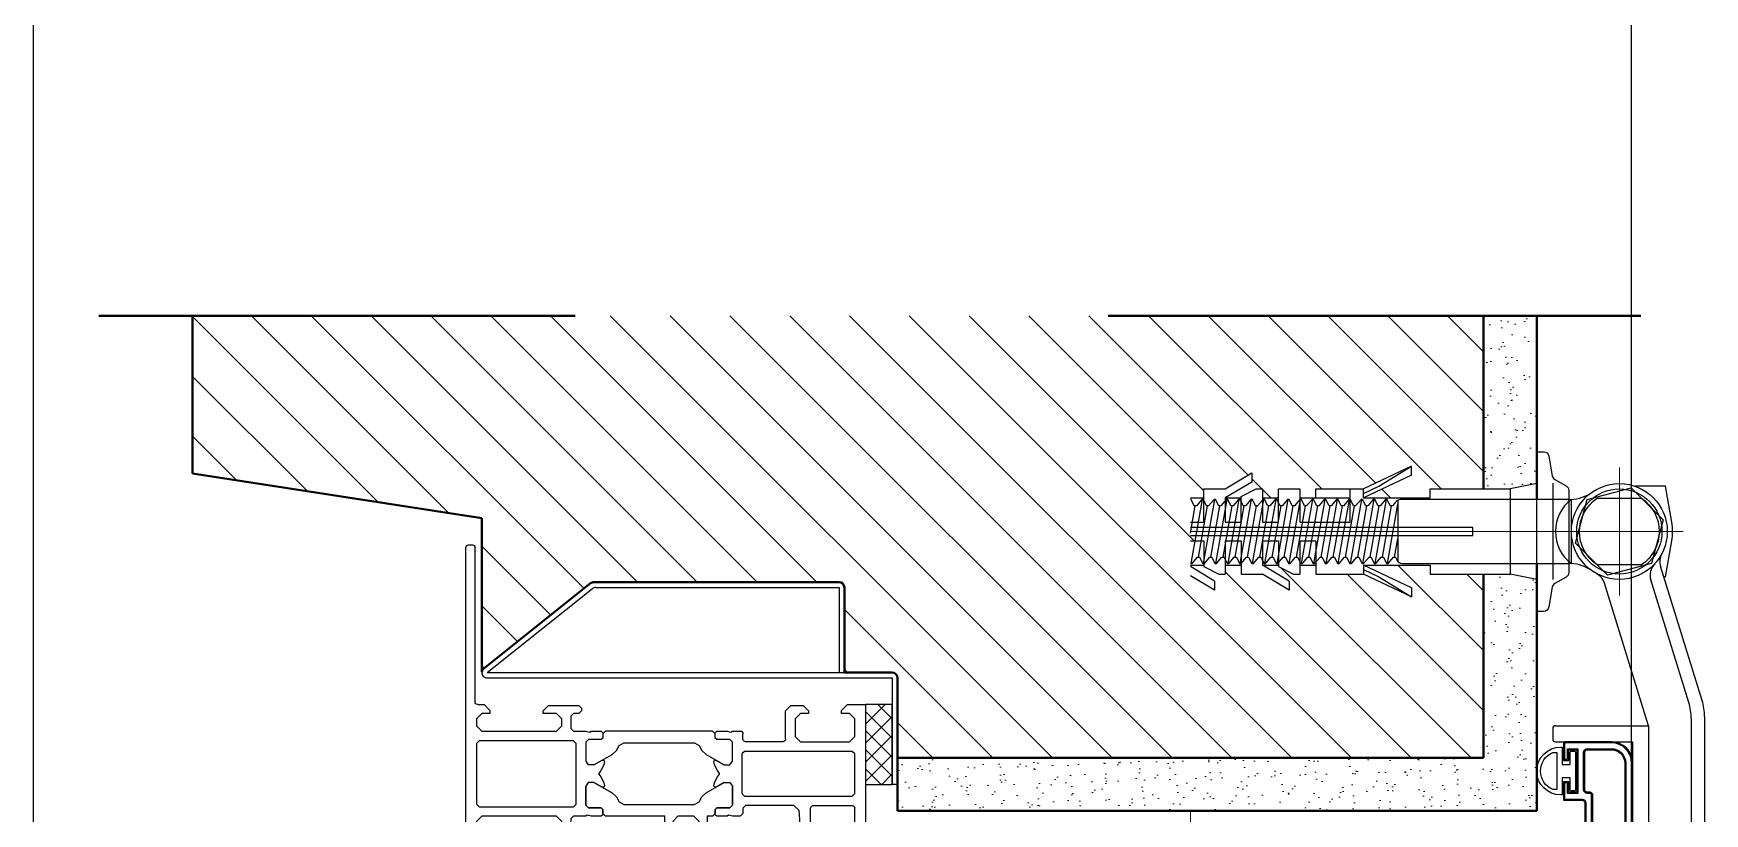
# Model space of a CAD drawing. Header units: millimetres. Extents: x 1251.1 to 1334.1, y 1577.6 to 1641.3.
# Drawn here: x 1298.4456 to 1298.7593, y 1619.2227 to 1619.3693 of the extents above; entities that cross this region are included whole.
import ezdxf

# ---------------------------------------------------------------- set-up
doc = ezdxf.new("R2010")
doc.units = ezdxf.units.MM
doc.linetypes.add('TRATTOPUNTO', pattern=[1, 0.5, -0.25, 0, -0.25])
doc.layers.add('MONTANTI sezioni - windows structure section', color=2, linetype='Continuous')
doc.layers.add('MURATURA', color=140, linetype='Continuous')
for name, color, linetype, lineweight in [('MURATURA sezioni - section wall', 7, 'Continuous', 40), ('PROIEZIONI finissime - fine lines', 251, 'Continuous', 9), ('SEZIONI medie - small section', 2, 'Continuous', 25), ('TRATTEGGIO - hatch', 252, 'Continuous', 20)]:
    doc.layers.add(name, color=color, linetype=linetype, lineweight=lineweight)

# ---------------------------------------------------------------- blocks, each defined once
blk = doc.blocks.new('199120')
at = {"layer": 'MONTANTI sezioni - windows structure section', "linetype": 'Continuous'}
for p, q in [((-30, 74.49993897000002), (-30, 73.79992676)), ((26, 74.99993897000002), (-29.5, 74.99993897000002)), ((-0.5, 73.29992676), (-29.5, 73.29992676)), ((0, 72.79992676), (0, 71.59997558999999)), ((1.700012209999997, 71.99993897000002), (2.700012209999997, 72.99993897000002)), ((2.700012209999997, 72.99993897000002), (4, 72.99993897000002)), ((4, 72.99993897000002), (5, 71.99993897000002)), ((6.799987790000003, 72.49993897000002), (7.299987790000003, 72.99993897000002)), ((6.799987790000003, 54.79998778999999), (6.799987790000003, 72.49993897000002)), ((7.299987790000003, 72.99993897000002), (18.70001221, 72.99993897000002)), ((18.70001221, 72.99993897000002), (19.20001221, 72.49993897000002)), ((19.20001221, 72.49993897000002), (19.20001221, 54.79998778999999)), ((21, 71.99993897000002), (22, 72.99993897000002)), ((22, 72.99993897000002), (23.29998779, 72.99993897000002)), ((23.29998779, 72.99993897000002), (24.29998779, 71.99993897000002)), ((26, 71.59991455), (26, 74.99993897000002)), ((0, 71.59991455), (1.100036619999997, 70.49993897000002)), ((1.09997559, 70.5), (1.700012209999997, 70.5)), ((1.700012209999997, 70.5), (1.700012209999997, 71.99993897000002)), ((5, 71.99993897000002), (5, 65.99993897000002)), ((21, 66), (21, 71.99993897000002)), ((24.29998779, 71.99993897000002), (24.29998779, 70.49993897000002)), ((24.29998779, 70.5), (24.89996338, 70.5)), ((24.89996338, 70.5), (25.99993897, 71.60003661999997)), ((5, 66), (5, 65)), ((21, 65), (21, 66)), ((5, 65), (5, 58)), ((21, 58), (21, 65)), ((1.200012209999997, 60.5), (0.200012209999997, 59.5)), ((1.700012209999997, 60.5), (1.200012209999997, 60.5)), ((1.700012209999997, 58), (1.700012209999997, 60.5)), ((24.79998779, 60.5), (24.29998779, 60.5)), ((24.29998779, 60.5), (24.29998779, 58)), ((25.79998779, 59.5), (24.79998779, 60.5)), ((0.200012209999997, 59.5), (0.200012209999997, 53.80004882999998)), ((2.700012209999997, 57), (1.700012209999997, 58)), ((4, 57), (2.700012209999997, 57)), ((5, 58), (4, 57)), ((22, 57), (21, 58)), ((23.29998779, 57), (22, 57)), ((24.29998779, 58), (23.29998779, 57)), ((25.79998779, 53.79998778999999), (25.79998779, 59.5)), ((0.200012209999997, 53.79998778999999), (0.700012209999997, 53.29998778999999)), ((1.200012209999997, 53.29998778999999), (1.700012209999997, 53.79998778999999)), ((1.700012209999997, 54.79998778999999), (2.200012209999997, 55.29998778999999)), ((1.700012209999997, 53.79998778999999), (1.700012209999997, 54.79998778999999)), ((2.200012209999997, 55.29998778999999), (4.5, 55.29998778999999)), ((4.5, 55.29998778999999), (5, 54.79998778999999)), ((5, 54.79998778999999), (5, 52.5)), ((7.299987790000003, 54.29998778999999), (6.799987790000003, 54.79998778999999)), ((18.70001221, 54.29998778999999), (7.299987790000003, 54.29998778999999)), ((19.20001221, 54.79998778999999), (18.70001221, 54.29998778999999)), ((21, 54.79998778999999), (21.5, 55.29998778999999)), ((21, 52.5), (21, 54.79998778999999)), ((21.5, 55.29998778999999), (23.79998779, 55.29998778999999)), ((23.79998779, 55.29998778999999), (24.29998779, 54.79998778999999)), ((24.29998779, 54.79998778999999), (24.29998779, 53.79998778999999)), ((24.29998779, 53.79998778999999), (24.79998779, 53.29998778999999)), ((25.29998779, 53.29998778999999), (25.79998779, 53.79998778999999)), ((0.700012209999997, 53.29998778999999), (1.200012209999997, 53.29998778999999)), ((5, 52.5), (5.200012209999997, 51.77001953000001)), ((5.200012209999997, 51.77001953000001), (5, 51.50006103999999)), ((5, 51.5), (5, 49.59997558999999)), ((6.59997559, 52), (7.09997559, 52.5)), ((6.59997559, 52), (7.09997559, 52.5)), ((6.59997559, 49.59997558999999), (6.59997559, 52)), ((6.59997559, 49.59997558999999), (6.59997559, 52)), ((7.09997559, 52.5), (10.63995360999999, 52.5)), ((7.09997559, 52.5), (10.63995360999999, 52.5)), ((11.33996582, 50.96997069999998), (9.380004880000001, 47.56994629000002)), ((11.33996582, 50.96997069999998), (10.45996094, 49.44995117000002)), ((10.64001465, 52.5), (11.34002685999999, 52.04998778999999)), ((11.33996582, 50.96997069999998), (11.33996582, 52.04998778999999)), ((14.65997315, 52.04998778999999), (15.35998535, 52.5)), ((14.65997315, 50.96997069999998), (14.65997315, 52.04998778999999)), ((14.65997315, 50.96997069999998), (16.61999512, 47.56994629000002)), ((15.53997803, 49.44995117000002), (14.65997315, 50.96990966999999)), ((18.89996338, 52.5), (15.35992432, 52.5)), ((15.35998535, 52.5), (18.89996338, 52.5)), ((18.89996338, 52.5), (19.39996338, 52)), ((19.39996338, 52), (18.89996338, 52.5)), ((19.39996338, 52), (19.39996338, 49.59997558999999)), ((19.39996338, 49.59997558999999), (19.39996338, 52)), ((20.79998779, 52.22998046999999), (21, 52.5)), ((21, 51.5), (20.79998779, 52.22998046999999)), ((21, 49.59997558999999), (21, 51.5)), ((24.79998779, 53.29998778999999), (25.29998779, 53.29998778999999)), ((5, 49.59997558999999), (5.300048829999994, 49.29998778999999)), ((5, 48.79998778999999), (5.5, 49.29998778999999)), ((5, 28.70001221000001), (5, 48.79998778999999)), ((5.299987790000003, 49.29998778999999), (6.299987790000003, 49.29998778999999)), ((5.5, 49.29998778999999), (6.299987790000003, 49.29998778999999)), ((6.299987790000003, 49.29998778999999), (6.59997559, 49.59997558999999)), ((6.299987790000003, 49.29998778999999), (6.59997559, 49.59997558999999)), ((9.380004880000001, 47.56994629000002), (8.670043949999993, 46.76989745999998)), ((10.45996094, 49.44995117000002), (10.45996094, 49.14990233999998)), ((10.45996094, 49.15002442000002), (10.7199707, 49.00006103999999)), ((10.7199707, 49), (11.25994873, 49.14001465000001)), ((11.26000977, 49.14001465000001), (11.84997559, 49.38000488)), ((11.84997559, 49.38000488), (12.41998291, 49.70001221000001)), ((12.41998291, 49.69995117000002), (12.93994141, 50.07995605999997)), ((12.94000244, 50.07995605999997), (13.05999756, 50.07995605999997)), ((13.05999756, 50.07995605999997), (13.58001709, 49.69995117000002)), ((13.58001709, 49.69995117000002), (14.15002441, 49.37994385000002)), ((14.14996338, 49.38000488), (14.73999023, 49.14001465000001)), ((14.73999023, 49.14001465000001), (15.2800293, 49.00006103999999)), ((15.27996826, 49), (15.53997803, 49.15002442000002)), ((15.53997803, 49.15002442000002), (15.53997803, 49.45007323999999)), ((16.61999512, 47.56994629000002), (17.33001709, 46.76989745999998)), ((19.39996338, 49.59997558999999), (19.69995117, 49.29998778999999)), ((19.70001221, 49.29998778999999), (19.40002441, 49.59997558999999)), ((19.70001221, 49.29998778999999), (20.70001221, 49.29998778999999)), ((20.5, 49.29998778999999), (19.70001221, 49.29998778999999)), ((21, 48.79998778999999), (20.5, 49.29998778999999)), ((20.70001221, 49.29998778999999), (21, 49.59997558999999)), ((21, 37.69995117000002), (21, 48.79992676000001)), ((7.700012209999997, 46.25), (7.200012209999997, 45.39001465000001)), ((7.200012209999997, 45.39001465000001), (7.200012209999997, 32.11004638999998)), ((8.669982910000002, 46.77001953000001), (7.700012209999997, 46.25006103999999)), ((17.33001709, 46.77001953000001), (18.30004883, 46.25006103999999)), ((18.29999541999999, 46.25), (18.79999541999999, 45.39001465000001)), ((18.79999541999999, 45.39001465000001), (18.79999541999999, 32.11004638999998)), ((25.29998779, 37.69995117000002), (21, 37.69995117000002)), ((25.79998779, 37.19995117000002), (25.29998779, 37.69995117000002)), ((21, 35.19995117000002), (22, 36.19995117000002)), ((21, 32.20001221000001), (21, 35.20001221000001)), ((22, 36.19995117000002), (24.29998779, 36.19995117000002)), ((24.29998779, 36.19995117000002), (24.29998779, 35.19995117000002)), ((24.29998779, 35.19995117000002), (25.05999756, 35.39990233999998)), ((25.05999756, 35.40002442000002), (25.79998779, 36.37005614999998)), ((25.79998779, 36.36999512), (25.79998779, 37.20001221000001)), ((7.200012209999997, 32.10998534999999), (7.700012209999997, 31.25)), ((18.79998779, 32.10998534999999), (18.29998779, 31.25)), ((22, 31.20001221000001), (21, 32.20001221000001)), ((25.05999756, 32), (24.29998779, 32.20001221000001)), ((24.29998779, 32.20001221000001), (24.29998779, 31.20001221000001)), ((25.79998779, 31.02996825999998), (25.05999756, 32)), ((5.5, 28.20001221000001), (5, 28.70001221000001)), ((7.700012209999997, 31.25), (8.670043949999993, 30.72998046999999)), ((8.669982910000002, 30.72998046999999), (9.380004880000001, 29.92999268)), ((9.380004880000001, 29.92999268), (11.34002685999999, 26.52996825999998)), ((10.7199707, 28.5), (10.45996094, 28.34997558999999)), ((10.45996094, 28.34997558999999), (10.45996094, 28.04998778999999)), ((11.26000977, 28.35998534999999), (10.7199707, 28.5)), ((11.84997559, 28.11999512), (11.25994873, 28.35998534999999)), ((14.73999023, 28.35998534999999), (14.15002441, 28.11999512)), ((16.61999512, 29.92999268), (14.65997315, 26.52996825999998)), ((15.27996826, 28.5), (14.73999023, 28.35998534999999)), ((15.53997803, 28.34997558999999), (15.27996826, 28.5)), ((15.53997803, 28.04998778999999), (15.53997803, 28.34997558999999)), ((17.33001709, 30.72998046999999), (16.62005615, 29.92999268)), ((18.29998779, 31.25), (17.33001709, 30.72998046999999)), ((20.5, 28.20001221000001), (21, 28.70001221000001)), ((21, 28.70001221000001), (21, 29.70001221000001)), ((21, 29.70001221000001), (25.29998779, 29.70001221000001)), ((24.29998779, 31.20001221000001), (22, 31.20001221000001)), ((25.29998779, 29.70001221000001), (25.79998779, 30.20001221000001)), ((25.79998779, 30.20001221000001), (25.79998779, 31.03002930000002)), ((5.299987790000003, 28.20001221000001), (5, 27.90002442000002)), ((5, 27.89996337999997), (5, 26)), ((5, 26), (5.200012209999997, 25.26995849999997)), ((5.200012209999997, 25.26995849999997), (5, 25)), ((6.299987790000003, 28.20001221000001), (5.299987790000003, 28.20001221000001)), ((6.299987790000003, 28.20001221000001), (5.499938970000002, 28.20001221000001)), ((6.59997559, 27.89996337999997), (6.299987790000003, 28.19995117000002)), ((6.59997559, 27.89996337999997), (6.299987790000003, 28.19995117000002)), ((6.59997559, 25.5), (6.59997559, 27.89996337999997)), ((6.59997559, 25.5), (6.59997559, 27.89996337999997)), ((7.09997559, 25), (6.59997559, 25.5)), ((7.09997559, 25), (6.59997559, 25.5)), ((10.45996094, 28.04998778999999), (11.33996582, 26.52996825999998)), ((11.33996582, 25.44995117000002), (10.63995360999999, 24.99993897000002)), ((11.33996582, 25.44995117000002), (10.63995360999999, 24.99993897000002)), ((11.33996582, 26.52996825999998), (11.33996582, 25.44995117000002)), ((11.33996582, 26.52996825999998), (11.33996582, 25.44995117000002)), ((12.41998291, 27.79998778999999), (11.84997559, 28.11999512)), ((12.94000244, 27.41998290999999), (12.41998291, 27.79998778999999)), ((13.05999756, 27.41998290999999), (12.94000244, 27.41998290999999)), ((13.58001709, 27.79998778999999), (13.05999756, 27.41998290999999)), ((14.14996338, 28.11999512), (13.57995606, 27.79998778999999)), ((14.65997315, 26.52996825999998), (15.53997803, 28.04998778999999)), ((14.65997315, 26.52996825999998), (14.65997315, 25.44995117000002)), ((14.65997315, 25.44995117000002), (15.35998535, 24.99993897000002)), ((19.39996338, 25.5), (18.89996338, 25)), ((18.89996338, 25), (19.39996338, 25.5)), ((19.39996338, 27.89996337999997), (19.69995117, 28.19995117000002)), ((19.39996338, 27.89996337999997), (19.39996338, 25.5)), ((19.39996338, 25.5), (19.39996338, 27.89996337999997)), ((19.70001221, 28.20001221000001), (19.40002441, 27.90002442000002)), ((20.70001221, 28.20001221000001), (19.70001221, 28.20001221000001)), ((19.70001221, 28.20001221000001), (20.50006104, 28.20001221000001)), ((21, 27.89996337999997), (20.70001221, 28.19995117000002)), ((20.79998779, 25.72998046999999), (21, 26)), ((21, 25), (20.79998779, 25.72998046999999)), ((21, 26), (21, 27.89996337999997)), ((5, 25), (5, 23.5)), ((6.5, 23), (5.5, 23)), ((7, 15.5), (7, 22.5)), ((10.64001465, 25), (7.100036619999997, 25)), ((10.64001465, 25), (7.100036619999997, 25)), ((8.799987790000003, 22.69995117000002), (9.299987790000003, 23.19995117000002)), ((8.799987790000003, 2.5), (8.799987790000003, 22.69995117000002)), ((9.299987790000003, 23.19995117000002), (16.70001221, 23.19995117000002)), ((18.89996338, 25), (15.35992432, 25)), ((15.35998535, 25), (18.89996338, 25)), ((16.70001221, 23.19995117000002), (17.20001221, 22.69995117000002)), ((17.20001221, 22.69995117000002), (17.20001221, 2.499938970000017)), ((19, 22.5), (19.5, 23)), ((19, 13.42999268), (19, 22.5)), ((19.5, 23), (20.5, 23)), ((20.5, 23), (21, 23.5)), ((21, 23.5), (21, 25)), ((1.200012209999997, 15), (0.200012209999997, 14)), ((0.200012209999997, 14), (0.200012209999997, 11.69995117000002)), ((6.5, 15), (1.200012209999997, 15)), ((1.700012209999997, 12.19995117000002), (2.700012209999997, 13.19995117000002)), ((2.700012209999997, 13.19995117000002), (6, 13.19995117000002)), ((6, 13.19995117000002), (7, 12.19995117000002)), ((19.92999268, 12.42999268), (19, 13.42999268)), ((41.39996338, 15), (40.89996338, 14.29998778999999)), ((40.89996338, 14.29998778999999), (41.39996338, 13.79998778999999)), ((41.39996338, 13.79998778999999), (41.89996338, 13.79998778999999)), ((44.20001221, 15), (41.40002441, 15)), ((41.89996338, 13.79998778999999), (42.39996338, 13.29998778999999)), ((42.39996338, 13.29998778999999), (42.39996338, 12.5)), ((43.70001221, 12.5), (43.70001221, 14)), ((43.70001221, 14), (44.70001221, 14)), ((44.70001221, 14.5), (44.20001221, 15)), ((44.70001221, 14), (44.70001221, 14.5)), ((49.20001221, 15), (48.70001221, 14.5)), ((48.70001221, 14.5), (48.70001221, 14)), ((48.70001221, 14), (49.70001221, 14)), ((50.5, 15), (49.20001221, 15)), ((49.70001221, 14), (49.70001221, 12.5)), ((51, 14.5), (50.5, 15)), ((51, 0.5), (51, 14.5)), ((0.200012209999997, 11.69995117000002), (1.200012209999997, 10.69995117000002)), ((1.200012209999997, 10.69995117000002), (1.700012209999997, 10.69995117000002)), ((1.700012209999997, 10.69995117000002), (1.700012209999997, 12.19995117000002)), ((7, 12.19995117000002), (7, 2.999938970000017)), ((19, 9.799987789999989), (19, 2.5)), ((48.70001221, 10.29998778999999), (19.5, 10.29998778999999)), ((26, 12), (19.92999268, 12.42999268)), ((41.89996338, 12), (25.99993897, 12)), ((42.39996338, 12.5), (41.89996338, 12)), ((44.70001221, 11.5), (43.70001221, 12.5)), ((48.70001221, 11.5), (44.70001221, 11.5)), ((49.70001221, 12.5), (48.70001221, 11.5)), ((49.20001221, 2.5), (49.20001221, 9.799987789999989)), ((1.09997559, 4.5), (0, 3.399963379999974)), ((0, 3.399963379999974), (0, 0)), ((1.700012209999997, 4.5), (1.100036619999997, 4.5)), ((1.700012209999997, 3), (1.700012209999997, 4.5)), ((0, 0), (50.5, 0)), ((2.700012209999997, 2), (1.700012209999997, 3)), ((6, 2), (2.700012209999997, 2)), ((7, 3), (6, 2)), ((9.299987790000003, 2), (8.799987790000003, 2.5)), ((16.70001221, 2), (9.299987790000003, 2)), ((17.20001221, 2.5), (16.70001221, 2)), ((48.70001221, 2), (19.5, 2)), ((50.5, 0), (51, 0.5))]:
    blk.add_line(p, q, dxfattribs=at)
for centre, start, end in [((-29.5, 74.49993897000002), 90, 180), ((-29.5, 73.79992676), 180, 270), ((-0.5, 72.79992676), 0, 90), ((5.5, 23.5), 180, 270), ((6.5, 22.5), 0, 90), ((6.5, 15.5), 270, 0), ((19.5, 9.799987789999989), 90, 180), ((48.70001221, 9.799987789999989), 0, 90), ((19.5, 2.5), 180, 270), ((48.70001221, 2.5), 270, 0)]:
    blk.add_arc(centre, 0.5, start, end, dxfattribs=at)

msp = doc.modelspace()

# ---------------------------------------------------------------- hatches: boundary and pattern name
at = {"layer": 'TRATTEGGIO - hatch'}
h = msp.add_hatch(dxfattribs=at)
h.set_pattern_fill('ANSI31', color=256, scale=0.0025, angle=90, style=0)
h.set_pattern_definition([(135, (2077.323994996054, 1185.477737300562), (-0.005612660075668221, -0.005612660075668221), [])])
h.paths.add_polyline_path([(1298.475428917151, 1619.316223373968), (1298.475428917151, 1619.286610575626), (1298.529793417643, 1619.278223373968), (1298.529793417643, 1619.249348401627, -0.1952256424290443), (1298.530161268633, 1619.250004556841), (1298.550181900702, 1619.26600455684, -0.1701742515066235), (1298.550806202967, 1619.266223373968), (1298.596816851448, 1619.266223373968, -0.4142135623730951), (1298.597816851448, 1619.265223373968), (1298.597816851448, 1619.249223373968), (1298.606785570899, 1619.249223373968, -0.4142135623730284), (1298.607785570899, 1619.248223373968), (1298.607785570899, 1619.233223373968), (1298.717785570899, 1619.233223373968), (1298.717785570899, 1619.267723373967), (1298.707785570899, 1619.267723373967), (1298.707785570899, 1619.269423373968), (1298.695285570899, 1619.269423373968), (1298.704285570899, 1619.265123373968), (1298.704285570899, 1619.263423373968), (1298.695285570899, 1619.267723373967), (1298.686285570899, 1619.267723373967), (1298.686285570899, 1619.269423373968), (1298.683285570899, 1619.269423373968), (1298.683285570899, 1619.267723373967), (1298.682118904232, 1619.267723373967), (1298.679285570899, 1619.269123373967), (1298.679285570899, 1619.269423373968), (1298.676285570899, 1619.269423373968), (1298.681285570899, 1619.266423373968), (1298.681285570899, 1619.264723373968), (1298.676285570899, 1619.267723373967), (1298.672285570899, 1619.267723373967), (1298.672285570899, 1619.269423373968), (1298.669285570899, 1619.269423373968), (1298.669285570899, 1619.267723373967), (1298.668118904232, 1619.267723373967), (1298.665285570899, 1619.269123373967), (1298.665285570899, 1619.269723373968), (1298.665085570899, 1619.269723373968), (1298.664497163276, 1619.270923373968), (1298.664097163276, 1619.270923373968), (1298.663085570899, 1619.269723373968), (1298.662935570899, 1619.269723373968), (1298.663993532783, 1619.275723373968), (1298.662843532783, 1619.275723373968), (1298.663689902291, 1619.280523373968), (1298.663889902291, 1619.280523373968), (1298.664901494668, 1619.281723373968), (1298.665285570899, 1619.281723373968), (1298.665285570899, 1619.283723373968), (1298.669285570899, 1619.283723373968), (1298.674285570899, 1619.286723373968), (1298.674285570899, 1619.285023373968), (1298.669285570899, 1619.282023373968), (1298.672285570899, 1619.282023373968), (1298.672285570899, 1619.282323373968), (1298.675118904232, 1619.283723373968), (1298.676285570899, 1619.283723373968), (1298.676285570899, 1619.282023373968), (1298.679285570899, 1619.282023373968), (1298.679285570899, 1619.283723373968), (1298.683285570899, 1619.283723373968), (1298.683285570899, 1619.282023373968), (1298.686285570899, 1619.282023373968), (1298.686285570899, 1619.283723373968), (1298.695285570899, 1619.283723373968), (1298.704285570899, 1619.288023373968), (1298.704285570899, 1619.286323373968), (1298.695285570899, 1619.282023373968), (1298.707785570899, 1619.282023373968), (1298.707785570899, 1619.283723373968), (1298.717785570899, 1619.283723373968), (1298.717785570899, 1619.316223373968)])
h = msp.add_hatch(dxfattribs=at)
h.set_pattern_fill('AR-SAND', color=256, scale=9.99999999999999e-05, angle=90, style=0)
h.set_pattern_definition([(127.5, (1298.162255909954, 1612.370679847532), (-0.004894132373293419, -0.0001600031295984041), [0, -0.003860799999999997, 0, -0.004317999999999996, 0, -0.004127499999999997]), (97.49999999999997, (1298.162255909954, 1612.370679847532), (-0.007168251005683537, 0.004495232831380023), [0, -0.002082799999999998, 0, -0.003479799999999997, 0, -0.001333499999999999]), (57.49999999999999, (1298.162255909954, 1612.367555647532), (-1.437184678545641e-05, 0.007909923702414572), [0, -0.001269999999999999, 0, -0.004571999999999996, 0, -0.005968999999999996]), (47.49999999999999, (1298.162255909954, 1612.367555647532), (-0.00222929323257216, 0.007635564524722966), [0, -0.0006349999999999994, 0, -0.002997199999999997, 0, -0.003428999999999996])])
h.paths.add_polyline_path([(1298.607785570899, 1619.233223373968), (1298.607785570899, 1619.223223373968), (1298.727785570899, 1619.223223373968), (1298.727785570899, 1619.266723373968), (1298.722785570899, 1619.267723373967), (1298.717785570899, 1619.267723373967), (1298.717785570899, 1619.233223373968)])
h.paths.add_polyline_path([(1298.727785570899, 1619.316223373968), (1298.717785570899, 1619.316223373968), (1298.717785570899, 1619.283723373968), (1298.722785570899, 1619.283723373968), (1298.727785570899, 1619.284723373968), (1298.727785570899, 1619.290723373967)])
h = msp.add_hatch(dxfattribs=at)
h.set_pattern_fill('ANSI37', color=256, scale=0.0007999999999999992, angle=180, style=0)
h.set_pattern_definition([(225, (1299.421969978345, 1620.250121568313), (0.001796051224213828, -0.00179605122421383), []), (314.9999999999999, (1299.421969978345, 1620.250121568313), (0.00179605122421383, 0.001796051224213828), [])])
h.paths.add_polyline_path([(1298.606785570899, 1619.243223373968), (1298.601785570899, 1619.243223373968), (1298.601785570899, 1619.228223373967), (1298.606785570899, 1619.228223373967)])

# ---------------------------------------------------------------- linework, layer by layer
at = {"layer": 'MONTANTI sezioni - windows structure section'}
for p, q in [((1298.669285570899, 1619.283723373968), (1298.674285570899, 1619.286723373968)), ((1298.674285570899, 1619.286723373968), (1298.674285570899, 1619.285023373968)), ((1298.704285570899, 1619.288023373968), (1298.695285570899, 1619.283723373968)), ((1298.704285570899, 1619.286323373968), (1298.695285570899, 1619.282023373968)), ((1298.698160223707, 1619.284246819198), (1298.704285570899, 1619.288023373968)), ((1298.704285570899, 1619.286323373968), (1298.704285570899, 1619.288023373968)), ((1298.665285570899, 1619.277473373968), (1298.665285570899, 1619.283723373968)), ((1298.665285570899, 1619.283723373968), (1298.669285570899, 1619.283723373968)), ((1298.674285570899, 1619.285023373968), (1298.669285570899, 1619.282023373968)), ((1298.672285570899, 1619.282323373968), (1298.675118904232, 1619.283723373968)), ((1298.675118904232, 1619.283723373968), (1298.676285570899, 1619.283723373968)), ((1298.676285570899, 1619.283723373968), (1298.676285570899, 1619.277473373968)), ((1298.679285570899, 1619.277473373968), (1298.679285570899, 1619.283723373968)), ((1298.679285570899, 1619.283723373968), (1298.683285570899, 1619.283723373968)), ((1298.683285570899, 1619.283723373968), (1298.683285570899, 1619.277473373968)), ((1298.686285570899, 1619.283723373968), (1298.695285570899, 1619.283723373968)), ((1298.686285570899, 1619.282023373968), (1298.686285570899, 1619.283723373968)), ((1298.692785570899, 1619.277473373968), (1298.692785570899, 1619.283723373968)), ((1298.695285570899, 1619.282873373968), (1298.698160223707, 1619.284246819198)), ((1298.695285570899, 1619.282023373968), (1298.695285570899, 1619.283723373968)), ((1298.707785570899, 1619.283723373968), (1298.722785570899, 1619.283723373968)), ((1298.707785570899, 1619.282023373968), (1298.707785570899, 1619.283723373968)), ((1298.727785570899, 1619.284723373968), (1298.722785570899, 1619.283723373968)), ((1298.722785570899, 1619.283723373968), (1298.722785570899, 1619.267723373968)), ((1298.730785570899, 1619.284787603779), (1298.730785570899, 1619.266711177489)), ((1298.751941057682, 1619.284223373968), (1298.746243610791, 1619.284223373968)), ((1298.753133648429, 1619.277459855744), (1298.751941057682, 1619.284223373968)), ((1298.662785570899, 1619.282023373968), (1298.665285570899, 1619.282023373968)), ((1298.662901494668, 1619.281723373968), (1298.662785570899, 1619.281723373968)), ((1298.662785570899, 1619.275394655787), (1298.663689902291, 1619.280523373968)), ((1298.663489902291, 1619.280523373968), (1298.662901494668, 1619.281723373968)), ((1298.662935570899, 1619.269723373968), (1298.665051494668, 1619.281723373968)), ((1298.663889902291, 1619.280523373968), (1298.663489902291, 1619.280523373968)), ((1298.664901494668, 1619.281723373968), (1298.663889902291, 1619.280523373968)), ((1298.664297163276, 1619.270923373968), (1298.665989902291, 1619.280523373968)), ((1298.665201494668, 1619.281723373968), (1298.664901494668, 1619.281723373968)), ((1298.665789902291, 1619.280523373968), (1298.665201494668, 1619.281723373968)), ((1298.665235570899, 1619.269723373968), (1298.667351494668, 1619.281723373968)), ((1298.666189902291, 1619.280523373968), (1298.665789902291, 1619.280523373968)), ((1298.667201494668, 1619.281723373968), (1298.666189902291, 1619.280523373968)), ((1298.666597163276, 1619.270923373968), (1298.668289902291, 1619.280523373968)), ((1298.667501494667, 1619.281723373968), (1298.667201494668, 1619.281723373968)), ((1298.668089902291, 1619.280523373968), (1298.667501494667, 1619.281723373968)), ((1298.667535570899, 1619.269723373968), (1298.669651494668, 1619.281723373968)), ((1298.668489902291, 1619.280523373968), (1298.668089902291, 1619.280523373968)), ((1298.669501494667, 1619.281723373968), (1298.668489902291, 1619.280523373968)), ((1298.668897163276, 1619.270923373968), (1298.670589902291, 1619.280523373968)), ((1298.669285570899, 1619.282023373968), (1298.672285570899, 1619.282023373968)), ((1298.669285570899, 1619.282023373968), (1298.669285570899, 1619.277473373968)), ((1298.669801494668, 1619.281723373968), (1298.669501494667, 1619.281723373968)), ((1298.670389902291, 1619.280523373968), (1298.669801494668, 1619.281723373968)), ((1298.669835570899, 1619.269723373968), (1298.671951494668, 1619.281723373968)), ((1298.670789902291, 1619.280523373968), (1298.670389902291, 1619.280523373968)), ((1298.671801494668, 1619.281723373968), (1298.670789902291, 1619.280523373968)), ((1298.671197163276, 1619.270923373968), (1298.672889902291, 1619.280523373968)), ((1298.672101494668, 1619.281723373968), (1298.671801494668, 1619.281723373968)), ((1298.672689902291, 1619.280523373968), (1298.672101494668, 1619.281723373968)), ((1298.672135570899, 1619.269723373968), (1298.674251494667, 1619.281723373968)), ((1298.672285570899, 1619.277473373968), (1298.672285570899, 1619.282323373968)), ((1298.673089902291, 1619.280523373968), (1298.672689902291, 1619.280523373968)), ((1298.674101494668, 1619.281723373968), (1298.673089902291, 1619.280523373968)), ((1298.673497163276, 1619.270923373968), (1298.675189902291, 1619.280523373968)), ((1298.674401494668, 1619.281723373968), (1298.674101494668, 1619.281723373968)), ((1298.674989902291, 1619.280523373968), (1298.674401494668, 1619.281723373968)), ((1298.674435570899, 1619.269723373968), (1298.676551494668, 1619.281723373968)), ((1298.674989902291, 1619.280523373968), (1298.675389902291, 1619.280523373968)), ((1298.675389902291, 1619.280523373968), (1298.674989902291, 1619.280523373968)), ((1298.675389902291, 1619.280523373968), (1298.676401494668, 1619.281723373968)), ((1298.676401494668, 1619.281723373968), (1298.675389902291, 1619.280523373968)), ((1298.675797163276, 1619.270923373968), (1298.677489902291, 1619.280523373968)), ((1298.676285570899, 1619.282023373968), (1298.679285570899, 1619.282023373968)), ((1298.676701494667, 1619.281723373968), (1298.676401494668, 1619.281723373968)), ((1298.677289902291, 1619.280523373968), (1298.676701494667, 1619.281723373968)), ((1298.676735570899, 1619.269723373968), (1298.678851494668, 1619.281723373968)), ((1298.677689902291, 1619.280523373968), (1298.677289902291, 1619.280523373968)), ((1298.678701494668, 1619.281723373968), (1298.677689902291, 1619.280523373968)), ((1298.678097163276, 1619.270923373968), (1298.679789902291, 1619.280523373968)), ((1298.679001494668, 1619.281723373968), (1298.678701494668, 1619.281723373968)), ((1298.679589902291, 1619.280523373968), (1298.679001494668, 1619.281723373968)), ((1298.679035570899, 1619.269723373968), (1298.681151494668, 1619.281723373968)), ((1298.679989902291, 1619.280523373968), (1298.679589902291, 1619.280523373968)), ((1298.681001494667, 1619.281723373968), (1298.679989902291, 1619.280523373968)), ((1298.680397163276, 1619.270923373968), (1298.682089902291, 1619.280523373968)), ((1298.681301494668, 1619.281723373968), (1298.681001494667, 1619.281723373968)), ((1298.681889902291, 1619.280523373968), (1298.681301494668, 1619.281723373968)), ((1298.681335570899, 1619.269723373968), (1298.683451494667, 1619.281723373968)), ((1298.682289902291, 1619.280523373968), (1298.681889902291, 1619.280523373968)), ((1298.683301494668, 1619.281723373968), (1298.682289902291, 1619.280523373968)), ((1298.682697163276, 1619.270923373968), (1298.684389902291, 1619.280523373968)), ((1298.683285570899, 1619.282023373968), (1298.692785570899, 1619.282023373968)), ((1298.683601494668, 1619.281723373968), (1298.683301494668, 1619.281723373968)), ((1298.684189902291, 1619.280523373968), (1298.683601494668, 1619.281723373968)), ((1298.683635570899, 1619.269723373968), (1298.685751494668, 1619.281723373968)), ((1298.684589902291, 1619.280523373968), (1298.684189902291, 1619.280523373968)), ((1298.685601494668, 1619.281723373968), (1298.684589902291, 1619.280523373968)), ((1298.684997163276, 1619.270923373968), (1298.686689902291, 1619.280523373968)), ((1298.685901494668, 1619.281723373968), (1298.685601494668, 1619.281723373968)), ((1298.686489902291, 1619.280523373968), (1298.685901494668, 1619.281723373968)), ((1298.685935570899, 1619.269723373968), (1298.688051494668, 1619.281723373968)), ((1298.686889902291, 1619.280523373968), (1298.686489902291, 1619.280523373968)), ((1298.687901494668, 1619.281723373968), (1298.686889902291, 1619.280523373968)), ((1298.687297163276, 1619.270923373968), (1298.688989902291, 1619.280523373968)), ((1298.688201494668, 1619.281723373968), (1298.687901494668, 1619.281723373968)), ((1298.688789902291, 1619.280523373968), (1298.688201494668, 1619.281723373968)), ((1298.688235570899, 1619.269723373968), (1298.690351494668, 1619.281723373968)), ((1298.689189902291, 1619.280523373968), (1298.688789902291, 1619.280523373968)), ((1298.690201494667, 1619.281723373968), (1298.689189902291, 1619.280523373968)), ((1298.689597163276, 1619.270923373968), (1298.691289902291, 1619.280523373968)), ((1298.690501494668, 1619.281723373968), (1298.690201494667, 1619.281723373968)), ((1298.691089902291, 1619.280523373968), (1298.690501494668, 1619.281723373968)), ((1298.690535570899, 1619.269723373968), (1298.692651494668, 1619.281723373968)), ((1298.691489902291, 1619.280523373968), (1298.691089902291, 1619.280523373968)), ((1298.692501494668, 1619.281723373968), (1298.691489902291, 1619.280523373968)), ((1298.691897163276, 1619.270923373968), (1298.693589902291, 1619.280523373968)), ((1298.692801494668, 1619.281723373968), (1298.692501494668, 1619.281723373968)), ((1298.693389902291, 1619.280523373968), (1298.692801494668, 1619.281723373968)), ((1298.692835570899, 1619.269723373968), (1298.694951494668, 1619.281723373968)), ((1298.693789902291, 1619.280523373968), (1298.693389902291, 1619.280523373968)), ((1298.694801494668, 1619.281723373968), (1298.693789902291, 1619.280523373968)), ((1298.694197163276, 1619.270923373968), (1298.695889902291, 1619.280523373968)), ((1298.695101494668, 1619.281723373968), (1298.694801494668, 1619.281723373968)), ((1298.695689902291, 1619.280523373968), (1298.695101494668, 1619.281723373968)), ((1298.695135570899, 1619.269723373968), (1298.697251494668, 1619.281723373968)), ((1298.695285570899, 1619.282023373968), (1298.707785570899, 1619.282023373968)), ((1298.696089902291, 1619.280523373968), (1298.695689902291, 1619.280523373968)), ((1298.697101494668, 1619.281723373968), (1298.696089902291, 1619.280523373968)), ((1298.696497163276, 1619.270923373968), (1298.698189902291, 1619.280523373968)), ((1298.697401494667, 1619.281723373968), (1298.697101494668, 1619.281723373968)), ((1298.697989902291, 1619.280523373968), (1298.697401494667, 1619.281723373968)), ((1298.697435570899, 1619.269723373968), (1298.699551494668, 1619.281723373968)), ((1298.698389902291, 1619.280523373968), (1298.697989902291, 1619.280523373968)), ((1298.699401494667, 1619.281723373968), (1298.698389902291, 1619.280523373968)), ((1298.698797163276, 1619.270923373968), (1298.700489902291, 1619.280523373968)), ((1298.699701494668, 1619.281723373968), (1298.699401494667, 1619.281723373968)), ((1298.700289902291, 1619.280523373968), (1298.699701494668, 1619.281723373968)), ((1298.699735570899, 1619.269723373968), (1298.701701494668, 1619.280872681695)), ((1298.700689902291, 1619.280523373968), (1298.700289902291, 1619.280523373968)), ((1298.701401838307, 1619.281367907041), (1298.700689902291, 1619.280523373968)), ((1298.701701494668, 1619.281608726626), (1298.701701494668, 1619.270133484259)), ((1298.733697788881, 1619.281723373968), (1298.702166414737, 1619.281723373968)), ((1298.734285570899, 1619.269723373968), (1298.734285570899, 1619.281723373968)), ((1298.662785570899, 1619.277473373968), (1298.665285570899, 1619.277473373968)), ((1298.715785570899, 1619.276473373968), (1298.662785570899, 1619.276473373968)), ((1298.669285570899, 1619.277473373968), (1298.672285570899, 1619.277473373968)), ((1298.676285570899, 1619.277473373968), (1298.679285570899, 1619.277473373968)), ((1298.683285570899, 1619.277473373968), (1298.692785570899, 1619.277473373968)), ((1298.715785570899, 1619.274973373968), (1298.715785570899, 1619.276473373968)), ((1298.662785570899, 1619.274973373968), (1298.715785570899, 1619.274973373968)), ((1298.662785570899, 1619.273973373968), (1298.665285570899, 1619.273973373968)), ((1298.665285570899, 1619.273973373968), (1298.665285570899, 1619.269123373968)), ((1298.669285570899, 1619.273973373968), (1298.669285570899, 1619.267723373968)), ((1298.669285570899, 1619.273973373968), (1298.672285570899, 1619.273973373968)), ((1298.672285570899, 1619.273973373968), (1298.672285570899, 1619.267723373968)), ((1298.676285570899, 1619.273973373968), (1298.676285570899, 1619.269423373968)), ((1298.676285570899, 1619.273973373968), (1298.679285570899, 1619.273973373968)), ((1298.679285570899, 1619.273973373968), (1298.679285570899, 1619.269123373968)), ((1298.683285570899, 1619.273973373968), (1298.683285570899, 1619.267723373968)), ((1298.683285570899, 1619.273973373968), (1298.686285570899, 1619.273973373968)), ((1298.686285570899, 1619.273973373968), (1298.686285570899, 1619.267723373968)), ((1298.701097163276, 1619.270923373968), (1298.701701494668, 1619.274350707602)), ((1298.751941057682, 1619.267223373968), (1298.753133648429, 1619.273986892191)), ((1298.663085570899, 1619.269723373968), (1298.664097163276, 1619.270923373968)), ((1298.664097163276, 1619.270923373968), (1298.664497163276, 1619.270923373968)), ((1298.664497163276, 1619.270923373968), (1298.665085570899, 1619.269723373968)), ((1298.665385570899, 1619.269723373968), (1298.666397163276, 1619.270923373968)), ((1298.666397163276, 1619.270923373968), (1298.666797163276, 1619.270923373968)), ((1298.666797163276, 1619.270923373968), (1298.667385570899, 1619.269723373968)), ((1298.667685570899, 1619.269723373968), (1298.668697163276, 1619.270923373968)), ((1298.668697163276, 1619.270923373968), (1298.669097163276, 1619.270923373968)), ((1298.669097163276, 1619.270923373968), (1298.669685570899, 1619.269723373968)), ((1298.669985570899, 1619.269723373968), (1298.670997163276, 1619.270923373968)), ((1298.670997163276, 1619.270923373968), (1298.671397163276, 1619.270923373968)), ((1298.671397163276, 1619.270923373968), (1298.671985570899, 1619.269723373968)), ((1298.672285570899, 1619.269723373968), (1298.673297163276, 1619.270923373968)), ((1298.673297163276, 1619.270923373968), (1298.673697163276, 1619.270923373968)), ((1298.673697163276, 1619.270923373968), (1298.674285570899, 1619.269723373968)), ((1298.674585570899, 1619.269723373968), (1298.675597163276, 1619.270923373968)), ((1298.675597163276, 1619.270923373968), (1298.675997163276, 1619.270923373968)), ((1298.675997163276, 1619.270923373968), (1298.676585570899, 1619.269723373968)), ((1298.676885570899, 1619.269723373968), (1298.677897163276, 1619.270923373968)), ((1298.677897163276, 1619.270923373968), (1298.678297163276, 1619.270923373968)), ((1298.678297163276, 1619.270923373968), (1298.678885570899, 1619.269723373968)), ((1298.679185570899, 1619.269723373968), (1298.680197163276, 1619.270923373968)), ((1298.680197163276, 1619.270923373968), (1298.680597163276, 1619.270923373968)), ((1298.680597163276, 1619.270923373968), (1298.681185570899, 1619.269723373968)), ((1298.681485570899, 1619.269723373968), (1298.682497163276, 1619.270923373968)), ((1298.682497163276, 1619.270923373968), (1298.682897163276, 1619.270923373968)), ((1298.682897163276, 1619.270923373968), (1298.683485570899, 1619.269723373968)), ((1298.683785570899, 1619.269723373968), (1298.684797163276, 1619.270923373968)), ((1298.684797163276, 1619.270923373968), (1298.685197163276, 1619.270923373968)), ((1298.685197163276, 1619.270923373968), (1298.685785570899, 1619.269723373968)), ((1298.686085570899, 1619.269723373968), (1298.687097163276, 1619.270923373968)), ((1298.687097163276, 1619.270923373968), (1298.687497163276, 1619.270923373968)), ((1298.687497163276, 1619.270923373968), (1298.688085570899, 1619.269723373968)), ((1298.688385570899, 1619.269723373968), (1298.689397163276, 1619.270923373968)), ((1298.689397163276, 1619.270923373968), (1298.689797163276, 1619.270923373968)), ((1298.689797163276, 1619.270923373968), (1298.690385570899, 1619.269723373968)), ((1298.690685570899, 1619.269723373968), (1298.691697163276, 1619.270923373968)), ((1298.691697163276, 1619.270923373968), (1298.692097163276, 1619.270923373968)), ((1298.692097163276, 1619.270923373968), (1298.692685570899, 1619.269723373968)), ((1298.692985570899, 1619.269723373968), (1298.693997163276, 1619.270923373968)), ((1298.693997163276, 1619.270923373968), (1298.694397163276, 1619.270923373968)), ((1298.694397163276, 1619.270923373968), (1298.694985570899, 1619.269723373968)), ((1298.695285570899, 1619.269723373968), (1298.696297163276, 1619.270923373968)), ((1298.696297163276, 1619.270923373968), (1298.696697163276, 1619.270923373968)), ((1298.696697163276, 1619.270923373968), (1298.697285570899, 1619.269723373968)), ((1298.697585570899, 1619.269723373968), (1298.698597163276, 1619.270923373968)), ((1298.698597163276, 1619.270923373968), (1298.698997163276, 1619.270923373968)), ((1298.698997163276, 1619.270923373968), (1298.699585570899, 1619.269723373968)), ((1298.699885570899, 1619.269723373968), (1298.700897163276, 1619.270923373968)), ((1298.700897163276, 1619.270923373968), (1298.701297163276, 1619.270923373968)), ((1298.701297163276, 1619.270923373968), (1298.701611108739, 1619.270283112794)), ((1298.662785570899, 1619.269723373968), (1298.663085570899, 1619.269723373968)), ((1298.662785570899, 1619.269423373968), (1298.665285570899, 1619.269423373968)), ((1298.667285570899, 1619.266423373968), (1298.662785570899, 1619.269123373968)), ((1298.667285570899, 1619.264723373968), (1298.662785570899, 1619.267423373968)), ((1298.665085570899, 1619.269723373968), (1298.665385570899, 1619.269723373968)), ((1298.665285570899, 1619.269123373968), (1298.668118904232, 1619.267723373968)), ((1298.667385570899, 1619.269723373968), (1298.667685570899, 1619.269723373968)), ((1298.668118904232, 1619.267723373968), (1298.669285570899, 1619.267723373968)), ((1298.669285570899, 1619.269423373968), (1298.672285570899, 1619.269423373968)), ((1298.669685570899, 1619.269723373968), (1298.669985570899, 1619.269723373968)), ((1298.671985570899, 1619.269723373968), (1298.672285570899, 1619.269723373968)), ((1298.672285570899, 1619.267723373968), (1298.676285570899, 1619.267723373968)), ((1298.674285570899, 1619.269723373968), (1298.674585570899, 1619.269723373968)), ((1298.676285570899, 1619.269423373968), (1298.679285570899, 1619.269423373968)), ((1298.681285570899, 1619.266423373968), (1298.676285570899, 1619.269423373968)), ((1298.681285570899, 1619.264723373968), (1298.676285570899, 1619.267723373968)), ((1298.676585570899, 1619.269723373968), (1298.676885570899, 1619.269723373968)), ((1298.678885570899, 1619.269723373968), (1298.679185570899, 1619.269723373968)), ((1298.679285570899, 1619.269123373968), (1298.682118904232, 1619.267723373968)), ((1298.681185570899, 1619.269723373968), (1298.681485570899, 1619.269723373968)), ((1298.682118904232, 1619.267723373968), (1298.683285570899, 1619.267723373968)), ((1298.683285570899, 1619.269423373968), (1298.686285570899, 1619.269423373968)), ((1298.683485570899, 1619.269723373968), (1298.683785570899, 1619.269723373968)), ((1298.685785570899, 1619.269723373968), (1298.686085570899, 1619.269723373968)), ((1298.686285570899, 1619.267723373968), (1298.695285570899, 1619.267723373968)), ((1298.688085570899, 1619.269723373968), (1298.688385570899, 1619.269723373968)), ((1298.690385570899, 1619.269723373968), (1298.690685570899, 1619.269723373968)), ((1298.692685570899, 1619.269723373968), (1298.692985570899, 1619.269723373968)), ((1298.694985570899, 1619.269723373968), (1298.695285570899, 1619.269723373968)), ((1298.695285570899, 1619.269423373968), (1298.707785570899, 1619.269423373968)), ((1298.704285570899, 1619.265123373968), (1298.695285570899, 1619.269423373968)), ((1298.695285570899, 1619.269423373968), (1298.695285570899, 1619.267723373968)), ((1298.695285570899, 1619.268573373968), (1298.698160223707, 1619.267199928737)), ((1298.704285570899, 1619.263423373968), (1298.695285570899, 1619.267723373968)), ((1298.697285570899, 1619.269723373968), (1298.697585570899, 1619.269723373968)), ((1298.698160223707, 1619.267199928737), (1298.704285570899, 1619.263423373968)), ((1298.699585570899, 1619.269723373968), (1298.699885570899, 1619.269723373968)), ((1298.702508978495, 1619.269723373968), (1298.733697788881, 1619.269723373968)), ((1298.707785570899, 1619.269423373968), (1298.707785570899, 1619.267723373968)), ((1298.707785570899, 1619.267723373968), (1298.722785570899, 1619.267723373968)), ((1298.727785570899, 1619.266723373968), (1298.722785570899, 1619.267723373968)), ((1298.758836961485, 1619.243948978922), (1298.751010170949, 1619.269191184458)), ((1298.751620325259, 1619.267223373968), (1298.751941057682, 1619.267223373968)), ((1298.667285570899, 1619.266423373968), (1298.667285570899, 1619.264723373968)), ((1298.681285570899, 1619.266423373968), (1298.681285570899, 1619.264723373968)), ((1298.704285570899, 1619.265123373968), (1298.704285570899, 1619.263423373968)), ((1298.748785570899, 1619.239223373968), (1298.74047006296, 1619.266041743458)), ((1298.756336961485, 1619.243570287581), (1298.749184391145, 1619.266638063548)), ((1298.730785570899, 1619.238723373968), (1298.730785570899, 1619.236723373968)), ((1298.731285570899, 1619.239223373968), (1298.748785570899, 1619.239223373968)), ((1298.748785570899, 1619.239223373968), (1298.748785570899, 1619.215973373968)), ((1298.756785570899, 1619.240608710657), (1298.756785570899, 1619.187223373968)), ((1298.759285570899, 1619.240987401998), (1298.759285570899, 1619.176223373968)), ((1298.731285570899, 1619.236223373968), (1298.745785570899, 1619.236223373968)), ((1298.745785570899, 1619.236223373968), (1298.745785570899, 1619.218223373968))]:
    msp.add_line(p, q, dxfattribs=at)
for points in [[(1298.733785570899, 1619.268032775045, -0.2679491924311216), (1298.733285570899, 1619.267166749641), (1298.731189405177, 1619.265956527797, 0.2216946626429398), (1298.730704597424, 1619.265264150571), (1298.730049644117, 1619.26154972579, -0.3639702342662025), (1298.729064836364, 1619.260723373968), (1298.727785570899, 1619.260723373968), (1298.727785570899, 1619.290723373967), (1298.729064836364, 1619.290723373967, -0.3639702342662005), (1298.730049644117, 1619.289897022145), (1298.730704597424, 1619.286182597365, 0.2216946626429377), (1298.731189405177, 1619.285490220139), (1298.733285570899, 1619.284279998295, -0.2679491924311216), (1298.733785570899, 1619.283413972891)], [(1298.739139789911, 1619.281973373968), (1298.747431351887, 1619.281973373968, -0.5366750419289279), (1298.747431351887, 1619.269473373968), (1298.739139789911, 1619.269473373968, -0.5366750419289269)], [(1298.734035570899, 1619.227173373968), (1298.734035570899, 1619.229473373968), (1298.732535570899, 1619.229473373968), (1298.732535570899, 1619.226223373968), (1298.732285570899, 1619.226223373968, -1), (1298.732285570899, 1619.235223373968), (1298.732535570899, 1619.235223373968), (1298.732535570899, 1619.231973373968), (1298.734035570899, 1619.231973373968), (1298.734035570899, 1619.234273373968, -0.4142135623730951), (1298.734235570899, 1619.234473373968), (1298.734835570899, 1619.234473373968, -0.4142135623730951), (1298.735035570899, 1619.234273373968), (1298.735035570899, 1619.227173373968, -0.4142135623730951), (1298.734835570899, 1619.226973373968), (1298.734235570899, 1619.226973373968, -0.4142135623730951)], [(1298.73080570604, 1619.234223373968), (1298.731535570899, 1619.234223373968), (1298.731535570899, 1619.227223373968), (1298.73080570604, 1619.227223373968, -0.6628957546586911)], [(1298.741785570899, 1619.234923373968, -0.4142135623730988), (1298.744485570899, 1619.232223373968), (1298.744485570899, 1619.216023373968), (1298.738085570899, 1619.216023373968), (1298.738085570899, 1619.226223373968, 0.4142135623731173), (1298.737785570899, 1619.226523373968), (1298.737285570899, 1619.226523373968, -0.4142135623730856), (1298.736585570899, 1619.227223373968), (1298.736585570899, 1619.234223373968, -0.4142135623730856), (1298.737285570899, 1619.234923373968)], [(1298.741785570899, 1619.234723373967, -0.4142135623731018), (1298.744285570899, 1619.232223373968), (1298.744285570899, 1619.216223373968), (1298.738285570899, 1619.216223373968), (1298.738285570899, 1619.226223373968, 0.4142135623730943), (1298.737785570899, 1619.226723373968), (1298.737285570899, 1619.226723373968, -0.4142135623730951), (1298.736785570899, 1619.227223373968), (1298.736785570899, 1619.234223373968, -0.4142135623730951), (1298.737285570899, 1619.234723373967)]]:
    msp.add_lwpolyline(points, format="xyb", close=True, dxfattribs=at)
msp.add_lwpolyline([(1298.745485532783, 1619.283933743491), (1298.751495940423, 1619.277923335851), (1298.749295978539, 1619.269712966328), (1298.741085609016, 1619.267513004444), (1298.735075201376, 1619.273523412084), (1298.737275163259, 1619.281733781608)], close=True, dxfattribs=at)
for points in [[(1298.745785570899, 1619.166423373968), (1298.745785570899, 1619.232223373968, 0.4142135623730951), (1298.741785570899, 1619.236223373968), (1298.733285570899, 1619.236223373968, 0.4142135623730951), (1298.732785570899, 1619.235723373968), (1298.732785570899, 1619.232723373968), (1298.733785570899, 1619.232723373968), (1298.733785570899, 1619.234723373967), (1298.735285570899, 1619.234723373967), (1298.735285570899, 1619.226723373968), (1298.733785570899, 1619.226723373968), (1298.733785570899, 1619.228723373968), (1298.732785570899, 1619.228723373968), (1298.732785570899, 1619.225223373968), (1298.736285570899, 1619.225223373968, -0.4142135623730951), (1298.736785570899, 1619.224723373968), (1298.736785570899, 1619.216223373968)], [(1298.745585570899, 1619.166423373968), (1298.745585570899, 1619.232223373968, 0.4142135623730968), (1298.741785570899, 1619.236023373968), (1298.733285570899, 1619.236023373968, 0.4142135623731173), (1298.732985570899, 1619.235723373968), (1298.732985570899, 1619.232923373968), (1298.733585570899, 1619.232923373968), (1298.733585570899, 1619.234923373968), (1298.735485570899, 1619.234923373968), (1298.735485570899, 1619.226523373968), (1298.733585570899, 1619.226523373968), (1298.733585570899, 1619.228523373968), (1298.732985570899, 1619.228523373968), (1298.732985570899, 1619.225423373968), (1298.736285570899, 1619.225423373968, -0.4142135623730856), (1298.736985570899, 1619.224723373968), (1298.736985570899, 1619.216023373968)]]:
    msp.add_lwpolyline(points, format="xyb", dxfattribs=at)
for radius in [0.00899999999999999, 0.007999999999999991]:
    msp.add_circle((1298.743285570899, 1619.275723373968), radius, dxfattribs=at)
for centre, radius, start, end in [((1298.733697788881, 1619.289723373968), 0.007999999999999946, 270, 300.6969569979945), ((1298.702166414737, 1619.280723373968), 0.000999999999999999, 90, 139.8693240592669), ((1298.738785570899, 1619.275723373968), 0.007500000000000002, 126.869897645579, 233.130102354421), ((1298.743285570899, 1619.275723373968), 0.01000000000000003, 349.9999999999832, 10.00000000001674), ((1298.702508978495, 1619.270723373968), 0.0009999999999999935, 206.1205462593093, 270), ((1298.753875588124, 1619.270079657535), 0.002999999999999997, 151.9455981150221, 197.2269706634851), ((1298.733697788881, 1619.261723373968), 0.007999999999999978, 59.30304300200545, 90), ((1298.737604645785, 1619.265153270381), 0.002999999999999997, 17.22697066348508, 61.74409659784711), ((1298.752049808321, 1619.267526536625), 0.002999999999999997, 136.9160053915641, 197.2269706634851), ((1298.746785570899, 1619.240608710657), 0.009999999999999992, 0, 17.22697066348508), ((1298.749285570899, 1619.240987401998), 0.009999999999999992, 0, 17.22697066348508), ((1298.731285570899, 1619.238723373968), 0.0004999999999999995, 90, 180), ((1298.731285570899, 1619.236723373968), 0.0004999999999999995, 180, 270)]:
    msp.add_arc(centre, radius, start, end, dxfattribs=at)
at = {"layer": 'MURATURA'}
for p, q in [((1298.445591506608, 1610.451261697454), (1298.445591506608, 1620.451261697454)), ((1298.745591506609, 1615.968929956739), (1298.745591506609, 1620.451261697454))]:
    msp.add_line(p, q, dxfattribs=at)
at = {"layer": 'MURATURA sezioni - section wall', "linetype": 'TRATTOPUNTO', "ltscale": 0.02}
msp.add_line((1298.747304323671, 1619.316223373968), (1298.457852416021, 1619.316223373968), dxfattribs=at)
at = {"layer": 'MURATURA sezioni - section wall'}
for p, q in [((1298.475428917151, 1619.286610575627), (1298.475428917151, 1619.316223373968)), ((1298.717785570899, 1619.316223373968), (1298.717785570899, 1619.283723373968)), ((1298.727785570899, 1619.316223373968), (1298.727785570899, 1619.281723373968)), ((1298.529793417643, 1619.278223373968), (1298.475428917151, 1619.286610575627)), ((1298.529793417643, 1619.249348401627), (1298.529793417643, 1619.278223373968)), ((1298.717785570899, 1619.267723373968), (1298.717785570899, 1619.233223373968)), ((1298.727785570899, 1619.269723373968), (1298.727785570899, 1619.223223373968)), ((1298.530161268633, 1619.250004556841), (1298.550181900702, 1619.26600455684)), ((1298.550806202967, 1619.266223373968), (1298.596816851448, 1619.266223373968)), ((1298.597816851448, 1619.265223373968), (1298.597816851448, 1619.249223373968)), ((1298.597816851448, 1619.249223373968), (1298.606785570899, 1619.249223373968)), ((1298.607785570899, 1619.223223373968), (1298.607785570899, 1619.248223373968)), ((1298.607785570899, 1619.248223373968), (1298.607785570899, 1619.228223373968)), ((1298.607785570899, 1619.233223373968), (1298.717785570899, 1619.233223373968)), ((1298.607785570899, 1619.223223373968), (1298.727785570899, 1619.223223373968))]:
    msp.add_line(p, q, dxfattribs=at)
for centre, start, end in [((1298.550806202967, 1619.265223373968), 90, 128.6309939318016), ((1298.596816851448, 1619.265223373968), 0, 90), ((1298.530785570899, 1619.249223373968), 128.6309939318016, 172.8176468909528), ((1298.606785570899, 1619.248223373968), 0, 90)]:
    msp.add_arc(centre, 0.000999999999999999, start, end, dxfattribs=at)
at = {"layer": 'PROIEZIONI finissime - fine lines'}
for p, q in [((1298.743285570899, 1619.287723373968), (1298.743285570899, 1619.263723373968)), ((1298.755285570899, 1619.275723373968), (1298.662785570899, 1619.275723373968)), ((1298.662785570899, 1618.023223373968), (1298.662785570899, 1619.223223373968))]:
    msp.add_line(p, q, dxfattribs=at)
at = {"layer": 'SEZIONI medie - small section'}
for p, q in [((1298.530785570899, 1619.249223373968), (1298.550532399393, 1619.265004556841)), ((1298.551156701659, 1619.265223373968), (1298.596816851448, 1619.265223373968)), ((1298.596816851448, 1619.265223373968), (1298.596816851448, 1619.249223373968)), ((1298.530785570899, 1619.249223373968), (1298.597816851448, 1619.249223373968)), ((1298.530785570899, 1619.248223373968), (1298.606785570899, 1619.248223373968)), ((1298.606785570899, 1619.248223373968), (1298.606785570899, 1619.228223373968)), ((1298.607785570899, 1619.228223373968), (1298.606785570899, 1619.228223373968))]:
    msp.add_line(p, q, dxfattribs=at)
msp.add_lwpolyline([(1298.606785570899, 1619.243223373968), (1298.601785570899, 1619.243223373968), (1298.601785570899, 1619.228223373967), (1298.606785570899, 1619.228223373967)], close=True, dxfattribs=at)
for centre, start, end in [((1298.551156701659, 1619.264223373968), 90, 128.6309939318016), ((1298.530785570899, 1619.249223373968), 172.8176468909528, 270)]:
    msp.add_arc(centre, 0.000999999999999999, start, end, dxfattribs=at)

# ---------------------------------------------------------------- block references
at = {"layer": 'MONTANTI sezioni - windows structure section', "linetype": 'Continuous', "xscale": -0.0009999999999763531, "yscale": 0.0009999999999763531, "zscale": 0.000999999999999999, "rotation": 90}
msp.add_blockref('199120', (1298.601785570899, 1619.243223373968), dxfattribs=at)

doc.saveas('drawing.dxf')
